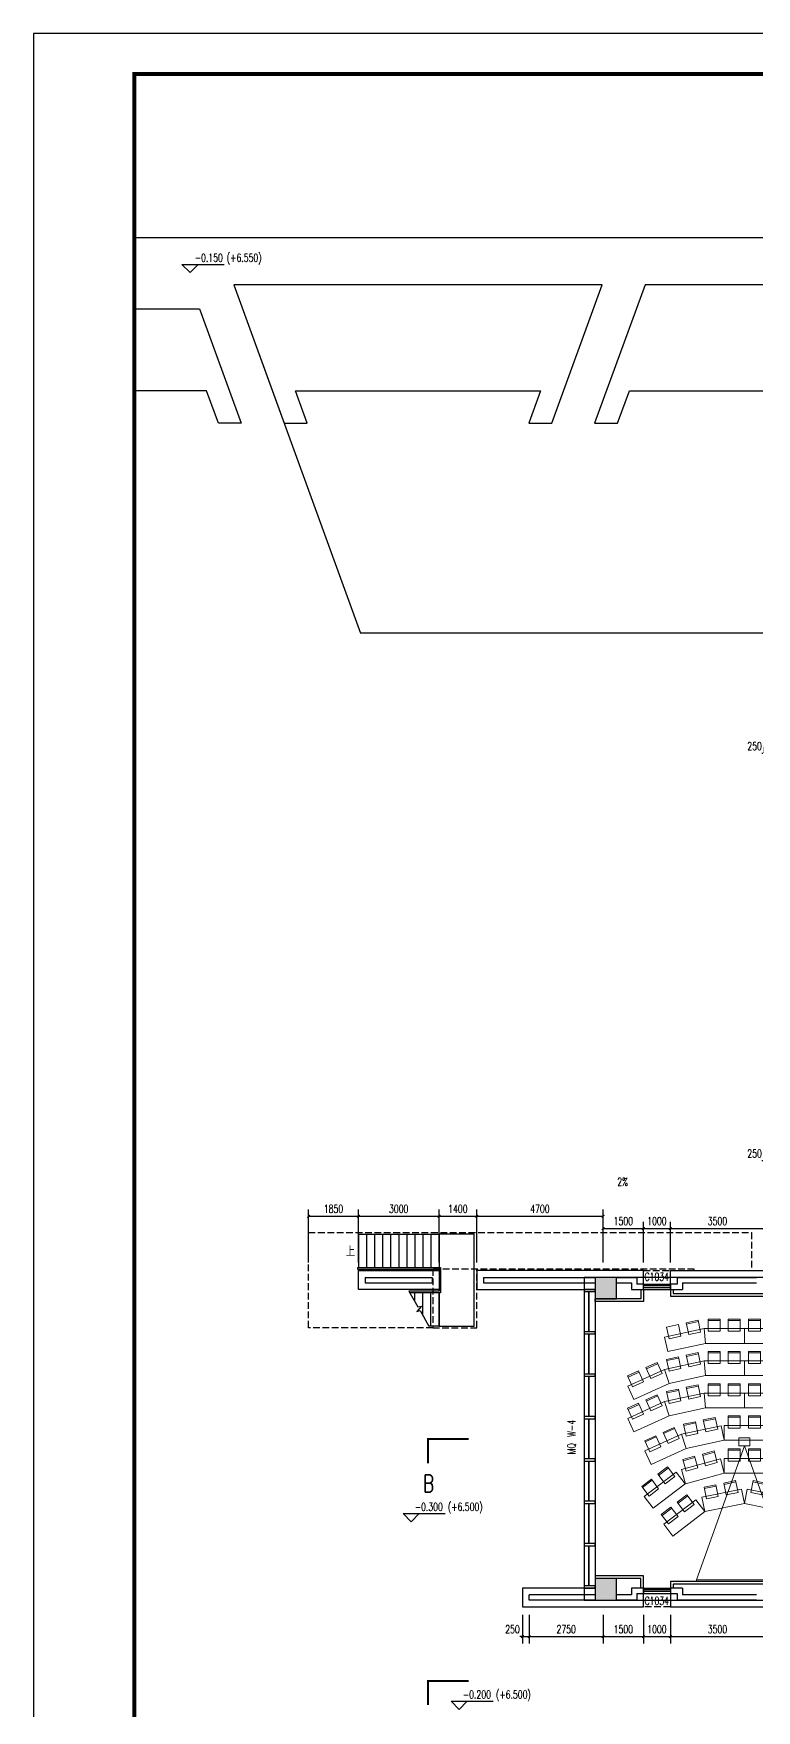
# Model space of a CAD drawing. Header units: inches. Extents: x -97096 to 280004, y -37912 to 97116.
# Drawn here: x -75175 to -48300, y 25900 to 88238 of the extents above; entities that cross this region are included whole.
import ezdxf

# ---------------------------------------------------------------- set-up
doc = ezdxf.new("R2010")
doc.units = ezdxf.units.IN
doc.header["$LTSCALE"] = 1000
doc.header["$MEASUREMENT"] = 0
doc.linetypes.add('DASH', pattern=[0.35, 0.25, -0.1])
for name, color, linetype in [('3T_BAR', 7, 'Continuous'), ('an-furniture', 253, 'Continuous'), ('COLUMN', 2, 'Continuous'), ('CURTWALL', 4, 'Continuous'), ('DIM_ELEV', 3, 'Continuous'), ('DIM_SYMB', 3, 'Continuous'), ('GPS提资', 1, 'Continuous'), ('PUB_DIM', 3, 'Continuous'), ('PUB_HATCH', 253, 'Continuous'), ('PUB_TEXT', 7, 'Continuous'), ('RAIL', 163, 'Continuous'), ('SEE', 5, 'Continuous'), ('SLAB', 60, 'Continuous'), ('STAIR', 3, 'Continuous'), ('SURFACE', 6, 'Continuous'), ('SURFACE-INT', 62, 'Continuous'), ('TK', 101, 'Continuous'), ('WALL', 2, 'Continuous'), ('WINDOW', 4, 'Continuous'), ('WINDOW_TEXT', 7, 'Continuous')]:
    doc.layers.add(name, color=color, linetype=linetype)
doc.styles.add('_TCH_DIM', font='SIMPLEX', dxfattribs={"bigfont": 'GBCBIG'})
doc.styles.add('_TCH_DIM_T3', font='SIMPLEX', dxfattribs={"width": 0.705882, "bigfont": 'GBCBIG'})
doc.styles.add('_TCH_LABEL', font='COMPLEX', dxfattribs={"bigfont": 'GBCBIG'})
doc.styles.add('_TCH_WINDOW', font='SIMPLEX', dxfattribs={"bigfont": 'GBCBIG'})
doc.dimstyles.new('_TCH_ARCH&&100', dxfattribs={"dimtxt": 297.5, "dimasz": 100, "dimexe": 250, "dimexo": 300, "dimgap": 126.25, "dimtad": 1, "dimdec": 0, "dimzin": 0, "dimdsep": 46, "dimtxsty": '_TCH_DIM_T3', "dimblk": 'ARCHTICK', "dimcen": 0.09, "dimclrt": 7, "dimazin": 2, "dimtfac": 1, "dimtdec": 0, "dimtix": 1, "dimtmove": 2, "dimatfit": 3, "dimfxl": 1, "dimtolj": 1, "dimtzin": 0, "dimarcsym": 0})

# ---------------------------------------------------------------- blocks, each defined once
blk = doc.blocks.new('DESK01')
at = {"linetype": 'Continuous', "lineweight": 0}
for p, q in [((461, 933), (16, 863)), ((757, 979), (1202, 1049))]:
    blk.add_line(p, q, dxfattribs=at)
for points in [[(0, 0), (1482, 233), (1397, 776), (-85, 543)], [(523, 538), (78, 468), (9, 912), (453, 982)], [(819, 584), (1264, 654), (1194, 1098), (750, 1029)]]:
    blk.add_lwpolyline(points, close=True, dxfattribs=at)
blk = doc.blocks.new('desk02')
at = {"linetype": 'Continuous', "lineweight": 0}
for p, q in [((-2150, 4301), (-1710, 4396)), ((-900, 4435), (-1350, 4435)), ((-600, 4435), (-150, 4435)), ((600, 4435), (150, 4435)), ((900, 4435), (1350, 4435)), ((2150, 4301), (1710, 4396)), ((2443, 4237), (2883, 4142)), ((-2150, 3101), (-1710, 3196)), ((-900, 3235), (-1350, 3235)), ((-600, 3235), (-150, 3235)), ((600, 3235), (150, 3235)), ((900, 3235), (1350, 3235)), ((2150, 3101), (1710, 3196)), ((-3909, 2517), (-4319, 2331)), ((-3636, 2641), (-3227, 2828)), ((-2443, 3037), (-2883, 2942)), ((2443, 3037), (2883, 2942)), ((3636, 2641), (3227, 2828)), ((3909, 2517), (4319, 2331)), ((-2150, 1901), (-1710, 1996)), ((-900, 2035), (-1350, 2035)), ((-600, 2035), (-150, 2035)), ((600, 2035), (150, 2035)), ((900, 2035), (1350, 2035)), ((2150, 1901), (1710, 1996)), ((-3909, 1317), (-4319, 1131)), ((-3636, 1441), (-3227, 1628)), ((-2443, 1837), (-2883, 1742)), ((2443, 1837), (2883, 1742)), ((3636, 1441), (3227, 1628)), ((3909, 1317), (4319, 1131)), ((-1810, 625), (-2250, 529)), ((-1517, 688), (-1077, 784)), ((1517, 688), (1077, 784)), ((1810, 625), (2250, 529)), ((-3276, 105), (-3686, -81)), ((-3003, 229), (-2593, 415)), ((3003, 229), (2593, 415)), ((3276, 105), (3686, -81))]:
    blk.add_line(p, q, dxfattribs=at)
at = {"color": 8, "linetype": 'Continuous', "lineweight": 0}
for p, q in [((0, -229), (-1778, -5212)), ((1778, -5212), (0, -229))]:
    blk.add_line(p, q, dxfattribs=at)
at = {"linetype": 'Continuous', "lineweight": 0}
for points in [[(-2065, 3910), (-1625, 4005), (-1721, 4445), (-2161, 4350)], [(-900, 4035), (-1350, 4035), (-1350, 4485), (-900, 4485)], [(-600, 4035), (-150, 4035), (-150, 4485), (-600, 4485)], [(600, 4035), (150, 4035), (150, 4485), (600, 4485)], [(900, 4035), (1350, 4035), (1350, 4485), (900, 4485)], [(2065, 3910), (1625, 4005), (1721, 4445), (2161, 4350)], [(-1441, 3585), (-2849, 3279), (-2966, 3817), (-1500, 4135)], [(-2358, 3846), (-2798, 3751), (-2893, 4190), (-2454, 4286)], [(0, 3585), (-1441, 3585), (-1500, 4135), (0, 4135)], [(0, 3585), (1441, 3585), (1500, 4135), (0, 4135)], [(1441, 3585), (2849, 3279), (2966, 3817), (1500, 4135)], [(2358, 3846), (2798, 3751), (2894, 4190), (2454, 4286)], [(-2065, 2710), (-1625, 2805), (-1721, 3245), (-2161, 3150)], [(-900, 2835), (-1350, 2835), (-1350, 3285), (-900, 3285)], [(-600, 2835), (-150, 2835), (-150, 3285), (-600, 3285)], [(600, 2835), (150, 2835), (150, 3285), (600, 3285)], [(900, 2835), (1350, 2835), (1350, 3285), (900, 3285)], [(2065, 2710), (1625, 2805), (1721, 3245), (2161, 3150)], [(-3744, 2153), (-4153, 1967), (-4340, 2377), (-3930, 2563)], [(-2792, 2092), (-4104, 1495), (-4331, 1996), (-2966, 2617)], [(-3471, 2277), (-3061, 2464), (-3247, 2873), (-3657, 2687)], [(-1441, 2385), (-2792, 2092), (-2966, 2617), (-1500, 2935)], [(-2358, 2646), (-2798, 2551), (-2893, 2990), (-2454, 3086)], [(0, 2385), (-1441, 2385), (-1500, 2935), (0, 2935)], [(0, 2385), (1441, 2385), (1500, 2935), (0, 2935)], [(1441, 2385), (2792, 2092), (2966, 2617), (1500, 2935)], [(2358, 2646), (2798, 2551), (2894, 2990), (2454, 3086)], [(2792, 2092), (4104, 1495), (4332, 1996), (2966, 2617)], [(3471, 2277), (3061, 2464), (3247, 2873), (3657, 2687)], [(3744, 2153), (4154, 1967), (4340, 2377), (3930, 2563)], [(-2358, 1446), (-2798, 1351), (-2893, 1790), (-2454, 1886)], [(-2065, 1510), (-1625, 1605), (-1721, 2045), (-2161, 1950)], [(-900, 1635), (-1350, 1635), (-1350, 2085), (-900, 2085)], [(-600, 1635), (-150, 1635), (-150, 2085), (-600, 2085)], [(600, 1635), (150, 1635), (150, 2085), (600, 2085)], [(900, 1635), (1350, 1635), (1350, 2085), (900, 2085)], [(2065, 1510), (1625, 1605), (1721, 2045), (2161, 1950)], [(2358, 1446), (2798, 1351), (2894, 1790), (2454, 1886)], [(-3744, 953), (-4153, 767), (-4340, 1177), (-3930, 1363)], [(-2792, 892), (-4104, 295), (-4331, 796), (-2966, 1417)], [(-3471, 1077), (-3061, 1264), (-3247, 1673), (-3657, 1487)], [(-1441, 1185), (-2792, 892), (-2966, 1417), (-1500, 1735)], [(0, 1185), (-1441, 1185), (-1500, 1735), (0, 1735)], [(0, 1185), (1441, 1185), (1500, 1735), (0, 1735)], [(1441, 1185), (2792, 892), (2966, 1417), (1500, 1735)], [(2792, 892), (4104, 295), (4332, 796), (2966, 1417)], [(3471, 1077), (3061, 1264), (3247, 1673), (3657, 1487)], [(3744, 953), (4154, 767), (4340, 1177), (3930, 1363)], [(-1725, 234), (-2165, 138), (-2260, 578), (-1820, 673)], [(-1432, 297), (-992, 393), (-1087, 832), (-1527, 737)], [(1432, 297), (992, 393), (1088, 832), (1527, 737)], [(1725, 234), (2165, 138), (2260, 578), (1820, 673)], [(-3110, -259), (-3520, -445), (-3706, -36), (-3297, 150)], [(-2158, -321), (-3470, -917), (-3698, -417), (-2332, 204)], [(-2837, -135), (-2428, 51), (-2614, 461), (-3024, 275)], [(-750, -15), (-2158, -321), (-2332, 204), (-867, 522)], [(750, -15), (2159, -321), (2333, 204), (867, 522)], [(2159, -321), (3471, -917), (3698, -417), (2333, 204)], [(2837, -135), (2428, 51), (2614, 461), (3024, 275)], [(3111, -259), (3520, -445), (3706, -36), (3297, 150)]]:
    blk.add_lwpolyline(points, close=True, dxfattribs=at)
at = {"color": 8, "linetype": 'Continuous', "lineweight": 0}
blk.add_lwpolyline([(200, 71), (200, -229), (-200, -229), (-200, 71)], close=True, dxfattribs=at)
at = {"color": 1, "linetype": 'Continuous', "lineweight": 0}
blk.add_lwpolyline([(1778, -5263), (-1778, -5263), (-1778, -5212), (1778, -5212)], close=True, dxfattribs=at)
for p, rotation in [((-750, -15), 351.0801605432855), ((-750, -1241), 351.0801605432855), ((750, -1241), 335.794439522127), ((-3391, -2544), 28.31898981746182), ((0, -2371), 339.5115896880701), ((-2664, -3579), 28.31898981746182)]:
    blk.add_blockref('DESK01', p, dxfattribs=dict(rotation=rotation))
at = {"xscale": -1}
for p, rotation in [((-746, -1241), 24.20556047787305), ((3391, -2544), 331.6810101825382), ((4, -2371), 20.48841031192988), ((2664, -3579), 331.6810101825382)]:
    blk.add_blockref('DESK01', p, dxfattribs=dict(at, rotation=rotation))
blk = doc.blocks.new('_ArchTick')
at = {"color": 0, "linetype": 'ByBlock', "const_width": 0.4}
blk.add_lwpolyline([(-0.5, -0.5), (0.5, 0.5)], dxfattribs=at)
blk = doc.blocks.new('*D131')
at = {"layer": 'Defpoints', "color": 0, "transparency": 16777216}
for p in [(-54000, 44272), (-58700, 42250), (-54000, 42250)]:
    blk.add_point(p, dxfattribs=at)
at = {"layer": 'PUB_DIM', "color": 0, "lineweight": -2, "transparency": 16777216}
for p, q in [((-58700, 42550), (-58700, 44522)), ((-58700, 44272), (-54000, 44272)), ((-54000, 42550), (-54000, 44522))]:
    blk.add_line(p, q, dxfattribs=at)
at = {"layer": 'PUB_DIM', "color": 0, "lineweight": -2, "transparency": 16777216, "xscale": 100, "yscale": 100, "zscale": 100, "rotation": 180}
blk.add_blockref('_ArchTick', (-58700, 44272), dxfattribs=at)
at = {"layer": 'PUB_DIM', "color": 0, "lineweight": -2, "transparency": 16777216, "xscale": 100, "yscale": 100, "zscale": 100}
blk.add_blockref('_ArchTick', (-54000, 44272), dxfattribs=at)
at = {"layer": 'PUB_DIM', "color": 7, "transparency": 16777216, "insert": (-56350, 44547), "char_height": 297.5, "attachment_point": 5, "style": '_TCH_DIM_T3'}
blk.add_mtext('\\A1;4700', dxfattribs=at)
blk = doc.blocks.new('*D132')
at = {"layer": 'Defpoints', "color": 0, "transparency": 16777216}
for p in [(-58700, 44272), (-60100, 42250), (-58700, 42250)]:
    blk.add_point(p, dxfattribs=at)
at = {"layer": 'PUB_DIM', "color": 0, "lineweight": -2, "transparency": 16777216}
for p, q in [((-60100, 42550), (-60100, 44522)), ((-60100, 44272), (-58700, 44272)), ((-58700, 42550), (-58700, 44522))]:
    blk.add_line(p, q, dxfattribs=at)
at = {"layer": 'PUB_DIM', "color": 0, "lineweight": -2, "transparency": 16777216, "xscale": 100, "yscale": 100, "zscale": 100, "rotation": 180}
blk.add_blockref('_ArchTick', (-60100, 44272), dxfattribs=at)
at = {"layer": 'PUB_DIM', "color": 0, "lineweight": -2, "transparency": 16777216, "xscale": 100, "yscale": 100, "zscale": 100}
blk.add_blockref('_ArchTick', (-58700, 44272), dxfattribs=at)
at = {"layer": 'PUB_DIM', "color": 7, "transparency": 16777216, "insert": (-59400, 44547), "char_height": 297.5, "attachment_point": 5, "style": '_TCH_DIM_T3'}
blk.add_mtext('\\A1;1400', dxfattribs=at)
blk = doc.blocks.new('*D133')
at = {"layer": 'Defpoints', "color": 0, "transparency": 16777216}
for p in [(-60100, 44272), (-63100, 42250), (-60100, 42250)]:
    blk.add_point(p, dxfattribs=at)
at = {"layer": 'PUB_DIM', "color": 0, "lineweight": -2, "transparency": 16777216}
for p, q in [((-63100, 42550), (-63100, 44522)), ((-63100, 44272), (-60100, 44272)), ((-60100, 42550), (-60100, 44522))]:
    blk.add_line(p, q, dxfattribs=at)
at = {"layer": 'PUB_DIM', "color": 0, "lineweight": -2, "transparency": 16777216, "xscale": 100, "yscale": 100, "zscale": 100, "rotation": 180}
blk.add_blockref('_ArchTick', (-63100, 44272), dxfattribs=at)
at = {"layer": 'PUB_DIM', "color": 0, "lineweight": -2, "transparency": 16777216, "xscale": 100, "yscale": 100, "zscale": 100}
blk.add_blockref('_ArchTick', (-60100, 44272), dxfattribs=at)
at = {"layer": 'PUB_DIM', "color": 7, "transparency": 16777216, "insert": (-61600, 44547), "char_height": 297.5, "attachment_point": 5, "style": '_TCH_DIM_T3'}
blk.add_mtext('\\A1;3000', dxfattribs=at)
blk = doc.blocks.new('*D134')
at = {"layer": 'Defpoints', "color": 0, "transparency": 16777216}
for p in [(-63100, 44272), (-64950, 42250), (-63100, 42250)]:
    blk.add_point(p, dxfattribs=at)
at = {"layer": 'PUB_DIM', "color": 0, "lineweight": -2, "transparency": 16777216}
for p, q in [((-64950, 42550), (-64950, 44522)), ((-64950, 44272), (-63100, 44272)), ((-63100, 42550), (-63100, 44522))]:
    blk.add_line(p, q, dxfattribs=at)
at = {"layer": 'PUB_DIM', "color": 0, "lineweight": -2, "transparency": 16777216, "xscale": 100, "yscale": 100, "zscale": 100, "rotation": 180}
blk.add_blockref('_ArchTick', (-64950, 44272), dxfattribs=at)
at = {"layer": 'PUB_DIM', "color": 0, "lineweight": -2, "transparency": 16777216, "xscale": 100, "yscale": 100, "zscale": 100}
blk.add_blockref('_ArchTick', (-63100, 44272), dxfattribs=at)
at = {"layer": 'PUB_DIM', "color": 7, "transparency": 16777216, "insert": (-64025, 44547), "char_height": 297.5, "attachment_point": 5, "style": '_TCH_DIM_T3'}
blk.add_mtext('\\A1;1850', dxfattribs=at)
blk = doc.blocks.new('*D387')
at = {"layer": 'Defpoints', "color": 0, "transparency": 16777216}
for p in [(-47750, 61475), (-48000, 60000), (-47750, 60000)]:
    blk.add_point(p, dxfattribs=at)
at = {"layer": 'PUB_DIM', "color": 0, "lineweight": -2, "transparency": 16777216}
for p, q in [((-48000, 60300), (-48000, 61725)), ((-47750, 60300), (-47750, 61725)), ((-48000, 61475), (-48100, 61475)), ((-48000, 61475), (-47750, 61475)), ((-47750, 61475), (-47650, 61475))]:
    blk.add_line(p, q, dxfattribs=at)
at = {"layer": 'PUB_DIM', "color": 0, "lineweight": -2, "transparency": 16777216, "xscale": 100, "yscale": 100, "zscale": 100}
blk.add_blockref('_ArchTick', (-48000, 61475), dxfattribs=at)
at = {"layer": 'PUB_DIM', "color": 0, "lineweight": -2, "transparency": 16777216, "xscale": 100, "yscale": 100, "zscale": 100, "rotation": 180}
blk.add_blockref('_ArchTick', (-47750, 61475), dxfattribs=at)
at = {"layer": 'PUB_DIM', "color": 7, "transparency": 16777216, "insert": (-48370, 61750), "char_height": 297.5, "attachment_point": 5, "style": '_TCH_DIM_T3'}
blk.add_mtext('\\A1;250', dxfattribs=at)
blk = doc.blocks.new('*D435')
at = {"layer": 'Defpoints', "color": 0, "transparency": 16777216}
for p in [(-48000, 43816), (-51500, 42250), (-48000, 42250)]:
    blk.add_point(p, dxfattribs=at)
at = {"layer": 'PUB_DIM', "color": 0, "lineweight": -2, "transparency": 16777216}
for p, q in [((-51500, 42550), (-51500, 44066)), ((-51500, 43816), (-48000, 43816)), ((-48000, 42550), (-48000, 44066))]:
    blk.add_line(p, q, dxfattribs=at)
at = {"layer": 'PUB_DIM', "color": 0, "lineweight": -2, "transparency": 16777216, "xscale": 100, "yscale": 100, "zscale": 100, "rotation": 180}
blk.add_blockref('_ArchTick', (-51500, 43816), dxfattribs=at)
at = {"layer": 'PUB_DIM', "color": 0, "lineweight": -2, "transparency": 16777216, "xscale": 100, "yscale": 100, "zscale": 100}
blk.add_blockref('_ArchTick', (-48000, 43816), dxfattribs=at)
at = {"layer": 'PUB_DIM', "color": 7, "transparency": 16777216, "insert": (-49750, 44091), "char_height": 297.5, "attachment_point": 5, "style": '_TCH_DIM_T3'}
blk.add_mtext('\\A1;3500', dxfattribs=at)
blk = doc.blocks.new('*D436')
at = {"layer": 'Defpoints', "color": 0, "transparency": 16777216}
for p in [(-51500, 43816), (-52500, 42250), (-51500, 42250)]:
    blk.add_point(p, dxfattribs=at)
at = {"layer": 'PUB_DIM', "color": 0, "lineweight": -2, "transparency": 16777216}
for p, q in [((-52500, 42550), (-52500, 44066)), ((-52500, 43816), (-51500, 43816)), ((-51500, 42550), (-51500, 44066))]:
    blk.add_line(p, q, dxfattribs=at)
at = {"layer": 'PUB_DIM', "color": 0, "lineweight": -2, "transparency": 16777216, "xscale": 100, "yscale": 100, "zscale": 100, "rotation": 180}
blk.add_blockref('_ArchTick', (-52500, 43816), dxfattribs=at)
at = {"layer": 'PUB_DIM', "color": 0, "lineweight": -2, "transparency": 16777216, "xscale": 100, "yscale": 100, "zscale": 100}
blk.add_blockref('_ArchTick', (-51500, 43816), dxfattribs=at)
at = {"layer": 'PUB_DIM', "color": 7, "transparency": 16777216, "insert": (-52000, 44091), "char_height": 297.5, "attachment_point": 5, "style": '_TCH_DIM_T3'}
blk.add_mtext('\\A1;1000', dxfattribs=at)
blk = doc.blocks.new('*D437')
at = {"layer": 'Defpoints', "color": 0, "transparency": 16777216}
for p in [(-52500, 43816), (-54000, 42250), (-52500, 42250)]:
    blk.add_point(p, dxfattribs=at)
at = {"layer": 'PUB_DIM', "color": 0, "lineweight": -2, "transparency": 16777216}
for p, q in [((-54000, 42550), (-54000, 44066)), ((-54000, 43816), (-52500, 43816)), ((-52500, 42550), (-52500, 44066))]:
    blk.add_line(p, q, dxfattribs=at)
at = {"layer": 'PUB_DIM', "color": 0, "lineweight": -2, "transparency": 16777216, "xscale": 100, "yscale": 100, "zscale": 100, "rotation": 180}
blk.add_blockref('_ArchTick', (-54000, 43816), dxfattribs=at)
at = {"layer": 'PUB_DIM', "color": 0, "lineweight": -2, "transparency": 16777216, "xscale": 100, "yscale": 100, "zscale": 100}
blk.add_blockref('_ArchTick', (-52500, 43816), dxfattribs=at)
at = {"layer": 'PUB_DIM', "color": 7, "transparency": 16777216, "insert": (-53250, 44091), "char_height": 297.5, "attachment_point": 5, "style": '_TCH_DIM_T3'}
blk.add_mtext('\\A1;1500', dxfattribs=at)
blk = doc.blocks.new('*D438')
at = {"layer": 'Defpoints', "color": 0, "transparency": 16777216}
for p in [(-48000, 47750), (-47750, 47750), (-47750, 46329)]:
    blk.add_point(p, dxfattribs=at)
at = {"layer": 'PUB_DIM', "color": 0, "lineweight": -2, "transparency": 16777216}
for p, q in [((-48000, 47450), (-48000, 46079)), ((-47750, 47450), (-47750, 46079)), ((-48000, 46329), (-48100, 46329)), ((-48000, 46329), (-47750, 46329)), ((-47750, 46329), (-47650, 46329))]:
    blk.add_line(p, q, dxfattribs=at)
at = {"layer": 'PUB_DIM', "color": 0, "lineweight": -2, "transparency": 16777216, "xscale": 100, "yscale": 100, "zscale": 100}
blk.add_blockref('_ArchTick', (-48000, 46329), dxfattribs=at)
at = {"layer": 'PUB_DIM', "color": 0, "lineweight": -2, "transparency": 16777216, "xscale": 100, "yscale": 100, "zscale": 100, "rotation": 180}
blk.add_blockref('_ArchTick', (-47750, 46329), dxfattribs=at)
at = {"layer": 'PUB_DIM', "color": 7, "transparency": 16777216, "insert": (-48370, 46604), "char_height": 297.5, "attachment_point": 5, "style": '_TCH_DIM_T3'}
blk.add_mtext('\\A1;250', dxfattribs=at)
blk = doc.blocks.new('*D451')
at = {"layer": 'Defpoints', "color": 0, "transparency": 16777216}
for p in [(-57000, 29750), (-56750, 29750), (-56750, 28645)]:
    blk.add_point(p, dxfattribs=at)
at = {"layer": 'PUB_DIM', "color": 0, "lineweight": -2, "transparency": 16777216}
for p, q in [((-57000, 29450), (-57000, 28395)), ((-56750, 29450), (-56750, 28395)), ((-57000, 28645), (-57100, 28645)), ((-57000, 28645), (-56750, 28645)), ((-56750, 28645), (-56650, 28645))]:
    blk.add_line(p, q, dxfattribs=at)
at = {"layer": 'PUB_DIM', "color": 0, "lineweight": -2, "transparency": 16777216, "xscale": 100, "yscale": 100, "zscale": 100}
for p, rotation in [((-57000, 28645), 359.9965675567385), ((-56750, 28645), 179.9965675567385)]:
    blk.add_blockref('_ArchTick', p, dxfattribs=dict(at, rotation=rotation))
at = {"layer": 'PUB_DIM', "color": 7, "transparency": 16777216, "insert": (-57370, 28920), "char_height": 297.5, "attachment_point": 5, "rotation": 359.99657, "style": '_TCH_DIM_T3'}
blk.add_mtext('\\A1;250', dxfattribs=at)
blk = doc.blocks.new('*D452')
at = {"layer": 'Defpoints', "color": 0, "transparency": 16777216}
for p in [(-56750, 29750), (-54000, 29750), (-54000, 28645)]:
    blk.add_point(p, dxfattribs=at)
at = {"layer": 'PUB_DIM', "color": 0, "lineweight": -2, "transparency": 16777216}
for p, q in [((-56750, 29450), (-56750, 28395)), ((-54000, 29450), (-54000, 28395)), ((-56750, 28645), (-54000, 28645))]:
    blk.add_line(p, q, dxfattribs=at)
at = {"layer": 'PUB_DIM', "color": 0, "lineweight": -2, "transparency": 16777216, "xscale": 100, "yscale": 100, "zscale": 100}
for p, rotation in [((-56750, 28645), 179.9965675567383), ((-54000, 28645), 359.9965675567383)]:
    blk.add_blockref('_ArchTick', p, dxfattribs=dict(at, rotation=rotation))
at = {"layer": 'PUB_DIM', "color": 7, "transparency": 16777216, "insert": (-55375, 28920), "char_height": 297.5, "attachment_point": 5, "rotation": 359.99657, "style": '_TCH_DIM_T3'}
blk.add_mtext('\\A1;2750', dxfattribs=at)
blk = doc.blocks.new('*D453')
at = {"layer": 'Defpoints', "color": 0, "transparency": 16777216}
for p in [(-54000, 29750), (-52500, 29750), (-52500, 28644)]:
    blk.add_point(p, dxfattribs=at)
at = {"layer": 'PUB_DIM', "color": 0, "lineweight": -2, "transparency": 16777216}
for p, q in [((-54000, 29450), (-54000, 28395)), ((-52500, 29450), (-52500, 28394)), ((-54000, 28645), (-52500, 28644))]:
    blk.add_line(p, q, dxfattribs=at)
at = {"layer": 'PUB_DIM', "color": 0, "lineweight": -2, "transparency": 16777216, "xscale": 100, "yscale": 100, "zscale": 100}
for p, rotation in [((-54000, 28645), 179.9965675567384), ((-52500, 28644), 359.9965675567385)]:
    blk.add_blockref('_ArchTick', p, dxfattribs=dict(at, rotation=rotation))
at = {"layer": 'PUB_DIM', "color": 7, "transparency": 16777216, "insert": (-53250, 28919), "char_height": 297.5, "attachment_point": 5, "rotation": 359.99657, "style": '_TCH_DIM_T3'}
blk.add_mtext('\\A1;1500', dxfattribs=at)
blk = doc.blocks.new('*D454')
at = {"layer": 'Defpoints', "color": 0, "transparency": 16777216}
for p in [(-52500, 29750), (-51500, 29750), (-51500, 28644)]:
    blk.add_point(p, dxfattribs=at)
at = {"layer": 'PUB_DIM', "color": 0, "lineweight": -2, "transparency": 16777216}
for p, q in [((-52500, 29450), (-52500, 28394)), ((-51500, 29450), (-51500, 28394)), ((-52500, 28644), (-51500, 28644))]:
    blk.add_line(p, q, dxfattribs=at)
at = {"layer": 'PUB_DIM', "color": 0, "lineweight": -2, "transparency": 16777216, "xscale": 100, "yscale": 100, "zscale": 100}
for p, rotation in [((-52500, 28644), 179.9965675567384), ((-51500, 28644), 359.9965675567385)]:
    blk.add_blockref('_ArchTick', p, dxfattribs=dict(at, rotation=rotation))
at = {"layer": 'PUB_DIM', "color": 7, "transparency": 16777216, "insert": (-52000, 28919), "char_height": 297.5, "attachment_point": 5, "rotation": 359.99657, "style": '_TCH_DIM_T3'}
blk.add_mtext('\\A1;1000', dxfattribs=at)
blk = doc.blocks.new('*D455')
at = {"layer": 'Defpoints', "color": 0, "transparency": 16777216}
for p in [(-51500, 29750), (-48000, 29750), (-48000, 28644)]:
    blk.add_point(p, dxfattribs=at)
at = {"layer": 'PUB_DIM', "color": 0, "lineweight": -2, "transparency": 16777216}
for p, q in [((-51500, 29450), (-51500, 28394)), ((-48000, 29450), (-48000, 28394)), ((-51500, 28644), (-48000, 28644))]:
    blk.add_line(p, q, dxfattribs=at)
at = {"layer": 'PUB_DIM', "color": 0, "lineweight": -2, "transparency": 16777216, "xscale": 100, "yscale": 100, "zscale": 100}
for p, rotation in [((-51500, 28644), 179.9965675567383), ((-48000, 28644), 359.9965675567383)]:
    blk.add_blockref('_ArchTick', p, dxfattribs=dict(at, rotation=rotation))
at = {"layer": 'PUB_DIM', "color": 7, "transparency": 16777216, "insert": (-49750, 28919), "char_height": 297.5, "attachment_point": 5, "rotation": 359.99657, "style": '_TCH_DIM_T3'}
blk.add_mtext('\\A1;3500', dxfattribs=at)
blk = doc.blocks.new('$TCHSYS$WIN2D')
for p, q in [((-0.5, 0.5), (0.5, 0.5)), ((-0.5, 0.5), (-0.5, -0.5)), ((0.5, 0.167), (-0.5, 0.167)), ((0.5, 0.5), (0.5, -0.5)), ((0.5, -0.167), (-0.5, -0.167)), ((-0.5, -0.5), (0.5, -0.5))]:
    blk.add_line(p, q)
blk = doc.blocks.new('_FZH')
blk.add_lwpolyline([(-0.5, -0.5), (0.5, -0.5), (0.5, 0.5), (-0.5, 0.5)], close=True)
at = {"layer": 'PUB_HATCH'}
blk.add_solid([(-0.5, -0.5), (0.5, -0.5), (-0.5, 0.5), (0.5, 0.5)], dxfattribs=at)
blk = doc.blocks.new('A0-150')
at = {"layer": 'TK'}
blk.add_lwpolyline([(0, 0), (178350, 0), (178350, 126150), (0, 126150)], close=True, dxfattribs=at)
at = {"layer": 'TK', "const_width": 150}
blk.add_lwpolyline([(3750, 1500), (176850, 1500), (176850, 124650), (3750, 124650)], close=True, dxfattribs=at)

msp = doc.modelspace()

# ---------------------------------------------------------------- linework, layer by layer
at = {"layer": '3T_BAR'}
for p, q in [((-54700, 41550), (-54700, 41470)), ((-54300, 41550), (-54700, 41550)), ((-54700, 41470), (-54300, 41470)), ((-54300, 41470), (-54300, 41550)), ((-54700, 39975.7), (-54700, 39895.7)), ((-54300, 39975.7), (-54700, 39975.7)), ((-54300, 39895.7), (-54300, 39975.7)), ((-54700, 39895.7), (-54300, 39895.7)), ((-54700, 38401.4), (-54700, 38321.4)), ((-54300, 38401.4), (-54700, 38401.4)), ((-54700, 38321.4), (-54300, 38321.4)), ((-54300, 38321.4), (-54300, 38401.4)), ((-54700, 36827.1), (-54700, 36747.1)), ((-54300, 36827.1), (-54700, 36827.1)), ((-54300, 36747.1), (-54300, 36827.1)), ((-54700, 36747.1), (-54300, 36747.1)), ((-54700, 35252.9), (-54700, 35172.9)), ((-54300, 35252.9), (-54700, 35252.9)), ((-54700, 35172.9), (-54300, 35172.9)), ((-54300, 35172.9), (-54300, 35252.9)), ((-54700, 33678.6), (-54700, 33598.6)), ((-54300, 33678.6), (-54700, 33678.6)), ((-54300, 33598.6), (-54300, 33678.6)), ((-54700, 33598.6), (-54300, 33598.6)), ((-54700, 32104.3), (-54700, 32024.3)), ((-54300, 32104.3), (-54700, 32104.3)), ((-54700, 32024.3), (-54300, 32024.3)), ((-54300, 32024.3), (-54300, 32104.3)), ((-54700, 30530), (-54700, 30450)), ((-54300, 30530), (-54700, 30530)), ((-54700, 30450), (-54300, 30450)), ((-54300, 30450), (-54300, 30530))]:
    msp.add_line(p, q, dxfattribs=at)
at = {"layer": 'CURTWALL'}
for p, q in [((-54550, 41470), (-54550, 39975.7)), ((-54530, 41470), (-54530, 39975.7)), ((-54300, 41470), (-54300, 30530)), ((-54550, 39895.7), (-54550, 38401.4)), ((-54530, 39895.7), (-54530, 38401.4)), ((-54550, 38321.4), (-54550, 36827.1)), ((-54530, 38321.4), (-54530, 36827.1)), ((-54550, 36747.1), (-54550, 35252.9)), ((-54530, 36747.1), (-54530, 35252.9)), ((-54550, 35172.9), (-54550, 33678.6)), ((-54530, 35172.9), (-54530, 33678.6)), ((-54550, 33598.6), (-54550, 32104.3)), ((-54530, 33598.6), (-54530, 32104.3)), ((-54550, 32024.3), (-54550, 30530)), ((-54530, 32024.3), (-54530, 30530))]:
    msp.add_line(p, q, dxfattribs=at)
at = {"layer": 'DIM_ELEV'}
for p, q in [((-69355.9, 79350), (-69655.9, 79650)), ((-69655.9, 79650), (-68090.9, 79650)), ((-69355.9, 79350), (-69055.9, 79650)), ((-61138.5, 32916.1), (-61438.5, 33216.1)), ((-61438.5, 33216.1), (-59873.5, 33216.1)), ((-61138.5, 32916.1), (-60838.5, 33216.1)), ((-59348.5, 25940), (-59648.5, 26240)), ((-59648.5, 26240), (-58083.5, 26240)), ((-59348.5, 25940), (-59048.5, 26240))]:
    msp.add_line(p, q, dxfattribs=at)
at = {"layer": 'DIM_SYMB'}
for points in [[(-50829.6, 45300, 0, 0, 0), (-55435, 45300, 80, 0, 0), (-55735, 45300, 0, 0, 0)], [(-63250, 42960, 0, 0, 0), (-59450, 42960, 0, 0, 0), (-59450, 40840, 0, 0, 0), (-60400, 40840, 80, 0, 0), (-60700, 40840, 0, 0, 0)], [(-45246.4, 27000, 0, 0, 0), (-49851.9, 27000, 80, 0, 0), (-50151.9, 27000, 0, 0, 0)]]:
    msp.add_lwpolyline(points, format="xyseb", dxfattribs=at)
at = {"layer": 'DIM_SYMB', "const_width": 75}
for points in [[(-59004.9, 35987), (-60504.9, 35987), (-60504.9, 35087)], [(-59004.9, 27000), (-60504.9, 27000), (-60504.9, 26100)]]:
    msp.add_lwpolyline(points, dxfattribs=at)
at = {"layer": 'RAIL'}
for p, q in [((-71425, 80650), (-8000, 80650)), ((-67731.5, 78900), (-63018.1, 65950)), ((-8000, 65950), (-63018.1, 65950))]:
    msp.add_line(p, q, dxfattribs=at)
for points in [[(-54038.5, 78900), (-67731.5, 78900), (-65857, 73749.8), (-65005.7, 73749.9), (-65442.5, 74950), (-56327.6, 74950), (-56764.4, 73749.9), (-55913, 73750)], [(-45435.2, 78900), (-52442.3, 78900), (-54316.8, 73749.9), (-53465.4, 73750), (-53025.9, 74950), (-44848.9, 74950), (-44412.1, 73749.9), (-43560.8, 73750)], [(-71425, 77999.9), (-69000, 77999.9), (-67458.8, 73749.8), (-68304.6, 73749.8), (-68741.4, 74950), (-71425, 74950)]]:
    msp.add_lwpolyline(points, close=True, dxfattribs=at)
at = {"layer": 'SEE', "linetype": 'DASH'}
for p, q in [((-52500, 42250), (-51500, 42250)), ((-51500, 29750), (-52500, 29750))]:
    msp.add_line(p, q, dxfattribs=at)
for points in [[(-50610, 42250), (-50610, 42310), (-60333.4, 42310), (-60333.4, 40130), (-64950, 40130), (-64950, 43670), (-48490, 43670), (-48490, 42250)], [(-60333.4, 40130), (-58700, 40130), (-58700, 42310)]]:
    msp.add_lwpolyline(points, dxfattribs=at)
at = {"layer": 'SLAB'}
msp.add_lwpolyline([(10489, 49200), (-12200, 49200), (-12200, 48450), (-12800, 48450), (-12800, 60000), (-45700, 60000), (-45700, 48000), (-24250, 48000), (-24250, 42000), (-54700, 42000), (-54700, 30000), (-16750, 30000), (-16750, 24000)], dxfattribs=at)
at = {"layer": 'STAIR'}
for p, q in [((-63100, 43610), (-60100, 43610)), ((-63100, 43610), (-63100, 42370)), ((-62800, 43610), (-62800, 42370)), ((-62500, 43610), (-62500, 42370)), ((-62200, 43610), (-62200, 42370)), ((-61900, 43610), (-61900, 42370)), ((-61600, 43610), (-61600, 42370)), ((-61300, 43610), (-61300, 42370)), ((-61000, 43610), (-61000, 42370)), ((-60700, 43610), (-60700, 42370)), ((-60400, 43610), (-60400, 42370)), ((-60100, 43610), (-60100, 42370)), ((-58800, 43610), (-60100, 43610)), ((-60100, 43610), (-60100, 42370)), ((-58800, 40190), (-58800, 43610)), ((-63130, 42370), (-60040, 42370)), ((-63130, 42370), (-63130, 42310)), ((-63130, 42310), (-60100, 42310)), ((-63100, 42310), (-60100, 42310)), ((-60100, 42310), (-60100, 41490)), ((-60100, 42310), (-60100, 41490)), ((-60040, 42370), (-60040, 41430)), ((-60100, 41490), (-61225.3, 41490)), ((-61225.3, 41490), (-60884.9, 40900.5)), ((-60100, 41490), (-61225.3, 41490)), ((-60040, 41430), (-61190.6, 41430)), ((-61000, 41099.8), (-61000, 41430)), ((-60700, 40580.2), (-60700, 41430)), ((-60400, 40190), (-60400, 41430)), ((-60100, 40190), (-60100, 41430)), ((-60100, 41430), (-60100, 40190)), ((-60754.5, 40935.5), (-60927.4, 40729.4)), ((-60927.4, 40729.4), (-60805.1, 40762.2)), ((-60884.9, 40900.5), (-60754.5, 40935.5)), ((-60805.1, 40762.2), (-60474.7, 40190)), ((-60100, 40190), (-60474.7, 40190)), ((-60100, 40190), (-58800, 40190))]:
    msp.add_line(p, q, dxfattribs=at)
at = {"layer": 'SURFACE'}
msp.add_lwpolyline([(-63100, 42250), (-60100, 42250), (-60100, 41550), (-63100, 41550)], close=True, dxfattribs=at)
for points in [[(-52500, 41750), (-52500, 42250), (-58700, 42250), (-58700, 41550), (-54300, 41550)], [(-51500, 41749.9), (-51500, 42250), (-47450, 42250), (-47450, 41750)], [(-54300, 30450), (-57000, 30450), (-57000, 29750), (-52500, 29750), (-52500, 30250)], [(-51500, 30250), (-51500, 29750), (-46000, 29750), (-46000, 30250)]]:
    msp.add_lwpolyline(points, dxfattribs=at)
at = {"layer": 'SURFACE-INT'}
for points in [[(-52500, 41549.9), (-52500, 41099.9), (-54300, 41099.9), (-54300, 41200)], [(-52600, 41549.9), (-52600, 41199.9), (-54300, 41199.9)], [(-51500, 41550), (-51500, 41300), (-47450, 41300), (-47450, 41550)], [(-51400, 41550), (-51400, 41400), (-47550, 41400), (-47550, 41550)], [(-52500, 30450), (-52500, 30900), (-54300, 30900), (-54300, 30800)], [(-52600, 30450), (-52600, 30800), (-54200, 30800)], [(-46000, 30450), (-46000, 30700), (-51500, 30700), (-51500, 30450)], [(-46100, 30450), (-46100, 30600), (-51400, 30600), (-51400, 30450)]]:
    msp.add_lwpolyline(points, dxfattribs=at)
at = {"layer": 'WALL'}
for p, q in [((-62850, 42000), (-60350, 42000)), ((-62850, 42000), (-62850, 41800)), ((-62850, 41800), (-60350, 41800)), ((-60350, 42000), (-60350, 41800)), ((-58450, 42000), (-54300, 42000)), ((-58450, 42000), (-58450, 41800)), ((-58450, 41800), (-54300, 41800)), ((-53500, 42000), (-52750, 42000)), ((-53500, 41800), (-52950, 41800)), ((-52950, 41800), (-52950, 41549.9)), ((-52750, 42000), (-52750, 41749.9)), ((-51250, 42000), (-51250, 41749.9)), ((-51250, 42000), (-48300, 42000)), ((-51050, 41800), (-51050, 41549.9)), ((-51050, 41800), (-48300, 41800)), ((-52950, 41549.9), (-52500, 41549.9)), ((-52500, 41749.9), (-52750, 41749.9)), ((-52500, 41549.9), (-52500, 41749.9)), ((-51250, 41749.9), (-51500, 41749.9)), ((-51500, 41749.9), (-51500, 41549.9)), ((-51500, 41549.9), (-51050, 41549.9)), ((-54300, 30200), (-56750, 30200)), ((-56750, 30000), (-56750, 30200)), ((-54300, 30000), (-56750, 30000)), ((-52950, 30200), (-53500, 30200)), ((-52750, 30000), (-53500, 30000)), ((-52500, 30450), (-52950, 30450)), ((-52950, 30450), (-52950, 30200)), ((-52750, 30250), (-52500, 30250)), ((-52750, 30250), (-52750, 30000)), ((-52500, 30250), (-52500, 30450)), ((-51050, 30450), (-51500, 30450)), ((-51500, 30450), (-51500, 30250)), ((-51500, 30250), (-51250, 30250)), ((-51250, 30250), (-51250, 30000)), ((-48300, 30000), (-51250, 30000)), ((-51050, 30450), (-51050, 30200)), ((-48300, 30200), (-51050, 30200))]:
    msp.add_line(p, q, dxfattribs=at)

# ---------------------------------------------------------------- block references
at = {"layer": 'an-furniture'}
msp.add_blockref('desk02', (-48750, 35962.6), dxfattribs=at)
at = {"layer": 'COLUMN', "xscale": 800, "yscale": 800, "zscale": 800}
for p in [(-53900, 41600), (-53900, 30400)]:
    msp.add_blockref('_FZH', p, dxfattribs=at)
at = {"layer": 'GPS提资'}
msp.add_blockref('A0-150', (-75175, -37912.1), dxfattribs=at)
at = {"layer": 'WINDOW'}
ref = msp.add_blockref('$TCHSYS$WIN2D', (-52000, 41649.9), dxfattribs=dict(at, xscale=1000, yscale=-200, zscale=1000))
ref.add_attrib('A', 'C1034', (-52460, 41876.2), dxfattribs={"layer": 'WINDOW_TEXT', "height": 297.5, "style": '_TCH_WINDOW', "width": 0.705882})
ref = msp.add_blockref('$TCHSYS$WIN2D', (-52000, 30350), dxfattribs=dict(at, xscale=-1000, yscale=-200, zscale=-1000, rotation=180))
ref.add_attrib('A', 'C1034', (-52460, 29826.2), dxfattribs={"layer": 'WINDOW_TEXT', "height": 297.5, "style": '_TCH_WINDOW', "width": 0.705882})

# ---------------------------------------------------------------- texts
at = {"layer": 'PUB_TEXT', "width": 0.705882}
for s, height, style, p in [('-0.150', 297.5, '_TCH_DIM', (-69180.9, 79755)), ('(+6.550)', 297.5, '_TCH_DIM', (-67990.9, 79755)), ('2%', 297.5, '_TCH_DIM', (-53472.3, 45405)), ('B', 637.5, '_TCH_LABEL', (-60687.1, 34018.3)), ('(+6.500)', 297.5, '_TCH_DIM', (-59773.5, 33321.1)), ('-0.300', 297.5, '_TCH_DIM', (-61003.5, 33321.1)), ('-0.200', 297.5, '_TCH_DIM', (-59213.5, 26345)), ('(+6.500)', 297.5, '_TCH_DIM', (-57983.5, 26345))]:
    msp.add_text(s, height=height, dxfattribs=dict(at, style=style)).set_placement(p)
at = {"layer": 'PUB_TEXT', "style": '_TCH_DIM'}
msp.add_text('上', height=337.6, dxfattribs=at).set_placement((-63563.5, 42785))
at = {"layer": 'WINDOW_TEXT', "style": '_TCH_WINDOW', "width": 0.705882}
for s, p in [('W-4', (-55026.1, 36072.5)), ('MQ', (-55026.1, 35422.5))]:
    msp.add_text(s, height=297.5, rotation=90, dxfattribs=at).set_placement(p)

# ---------------------------------------------------------------- dimensions: what is measured, and where the dimension line sits
at = {"layer": 'PUB_DIM'}
for base, p1, p2, angle, picture, middle in [((-47750, 61474.7), (-48000, 60000), (-47750, 60000), 0, '*D387', (-48370, 61749.7)), ((-47750, 46328.6), (-48000, 47750), (-47750, 47750), 0, '*D438', (-48370, 46603.6)), ((-56750.1, 28644.7), (-57000, 29750.3), (-56750, 29750.3), 359.996568, '*D451', (-57370, 28919.7))]:
    dim = msp.add_linear_dim(base=base, p1=p1, p2=p2, angle=angle, dimstyle='_TCH_ARCH&&100', dxfattribs=at)
    dim.commit()
    dim.dimension.update_dxf_attribs({"geometry": picture, "text_midpoint": middle, "dimtype": 129})
for p1, p2, distance, picture, middle in [((-64950, 42250), (-63100, 42250), 2021.7, '*D134', (-64025, 44546.7)), ((-63100, 42250), (-60100, 42250), 2021.7, '*D133', (-61600, 44546.7)), ((-60100, 42250), (-58700, 42250), 2021.7, '*D132', (-59400, 44546.7)), ((-58700, 42250), (-54000, 42250), 2021.7, '*D131', (-56350, 44546.7)), ((-54000, 42250), (-52500, 42250), 1566.5, '*D437', (-53250, 44091.5)), ((-52500, 42250), (-51500, 42250), 1566.5, '*D436', (-52000, 44091.5)), ((-51500, 42250), (-48000, 42250), 1566.5, '*D435', (-49750, 44091.5)), ((-56750, 29750.3), (-54000, 29750.1), -1105.6, '*D452', (-55375.1, 28919.6)), ((-54000, 29750.1), (-52500, 29750.1), -1105.6, '*D453', (-53250.1, 28919.5)), ((-52500, 29750.1), (-51500, 29750), -1105.6, '*D454', (-52000, 28919.4)), ((-51500, 29750), (-48000, 29749.8), -1105.6, '*D455', (-49750.1, 28919.3))]:
    dim = msp.add_aligned_dim(p1=p1, p2=p2, distance=distance, dimstyle='_TCH_ARCH&&100', dxfattribs=at)
    dim.commit()
    dim.dimension.update_dxf_attribs({"geometry": picture, "text_midpoint": middle})

doc.saveas('drawing.dxf')
